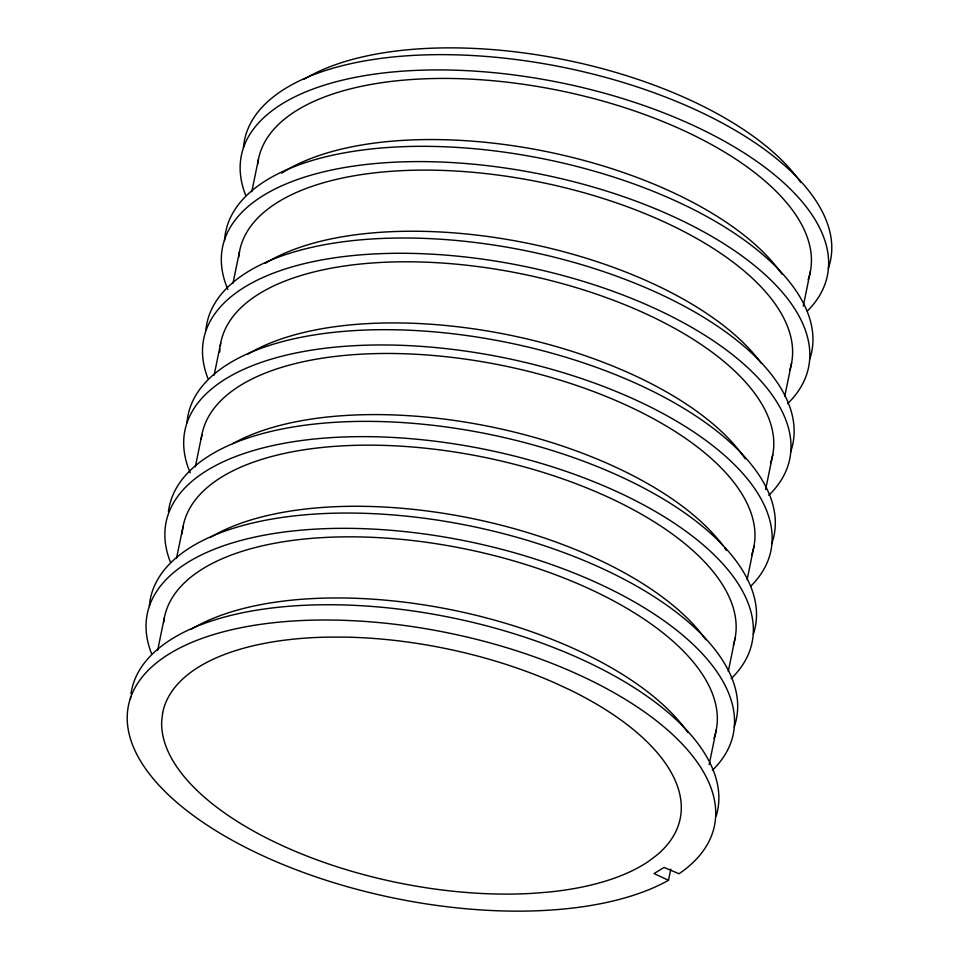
<?xml version="1.0" encoding="UTF-8"?>
<svg xmlns="http://www.w3.org/2000/svg" width="959" height="959" viewBox="0 0 959 959"><rect width="100%" height="100%" fill="white"/><g stroke="black" fill="none" stroke-linecap="round" stroke-linejoin="round"><path stroke-width="1.44" d="M157.684 650.154L164.265 618.135M176.504 558.474L183.073 526.455M195.324 466.793L201.893 434.775M214.145 375.113L220.714 343.094M232.965 283.42L239.534 251.414M251.785 191.74L258.355 159.733M668.519 880.29L654.074 873.577L664 867.427L679.068 873.757A299.1 135.327 11.6 0 0 422.703 628.217A299.1 135.327 11.6 0 0 162.694 789.173A299.1 135.327 11.6 0 0 668.519 880.29L670.797 869.178M709.157 764.575L716.325 729.643M728.277 671.432L735.145 637.963M747.097 579.751L753.966 546.282M765.618 489.522L772.786 454.602M784.738 396.391L791.607 362.922M803.258 306.161L810.427 271.229M304.207 79.165A281.61 127.415 11.6 0 1 306.76 77.655M308.067 76.912A281.61 127.415 11.6 0 1 571.576 61.22A281.61 127.415 11.6 0 1 800.849 182.534M130.448 699.135A299.1 135.327 11.6 0 1 130.664 696.426M130.987 693.741A299.1 135.327 11.6 0 1 454.158 618.219A299.1 135.327 11.6 0 1 716.169 816.061M191.285 629.248A281.61 127.415 11.6 0 1 455.057 610.547A281.61 127.415 11.6 0 1 687.927 732.628M245.636 195.216A299.1 135.327 11.6 0 1 562.106 83.025A299.1 135.327 11.6 0 1 807.406 310.992M257.695 164.133A281.61 127.415 11.6 0 1 562.897 91.273A281.61 127.415 11.6 0 1 808.101 279.836M243.454 147.686A299.1 135.327 11.6 0 1 565.618 67.825A299.1 135.327 11.6 0 1 828.24 268.544M227.846 289.414A299.1 135.327 11.6 0 1 542.015 174.442A299.1 135.327 11.6 0 1 787.615 403.631M238.731 257.3A281.61 127.415 11.6 0 1 540.864 182.294A281.61 127.415 11.6 0 1 789.76 370.102M224.55 240.721A299.1 135.327 11.6 0 1 543.873 158.906A299.1 135.327 11.6 0 1 809.852 358.942M281.682 173.159A281.61 127.415 11.6 0 1 545.539 151.402A281.61 127.415 11.6 0 1 782.029 274.226M207.995 378.577A299.1 135.327 11.6 0 1 525.748 266.65A299.1 135.327 11.6 0 1 768.794 495.312M219.743 351.965A281.61 127.415 11.6 0 1 219.911 348.98M220.246 346.019A281.61 127.415 11.6 0 1 526.863 274.969A281.61 127.415 11.6 0 1 770.461 463.197M205.933 329.704A299.1 135.327 11.6 0 1 529.44 251.486A299.1 135.327 11.6 0 1 790.6 451.917M265.319 263.293A281.61 127.415 11.6 0 1 526.719 243.083A281.61 127.415 11.6 0 1 761.506 363.509M190.206 472.775A299.1 135.327 11.6 0 1 503.091 357.551A299.1 135.327 11.6 0 1 750.945 586.033M201.234 439.174A281.61 127.415 11.6 0 1 506.436 366.314A281.61 127.415 11.6 0 1 751.64 554.877M187.005 422.727A299.1 135.327 11.6 0 1 509.157 342.866A299.1 135.327 11.6 0 1 771.779 543.597M247.746 354.207A281.61 127.415 11.6 0 1 512.717 335.758A281.61 127.415 11.6 0 1 745.215 458.786M170.354 561.938A299.1 135.327 11.6 0 1 488.107 450.011A299.1 135.327 11.6 0 1 731.154 678.672M182.174 533.827A281.61 127.415 11.6 0 1 482.809 457.011A281.61 127.415 11.6 0 1 733.299 645.143M168.448 511.71A299.1 135.327 11.6 0 1 491.799 434.847A299.1 135.327 11.6 0 1 753.402 633.995M232.785 443.645A281.61 127.415 11.6 0 1 492.686 427.187A281.61 127.415 11.6 0 1 722.99 545.683M724.728 548.068A281.61 127.415 11.6 0 1 726.395 550.466M151.534 653.618A299.1 135.327 11.6 0 1 469.287 541.703A299.1 135.327 11.6 0 1 712.333 770.353M163.605 622.535A281.61 127.415 11.6 0 1 468.795 549.675A281.61 127.415 11.6 0 1 713.999 738.238M149.364 606.1A299.1 135.327 11.6 0 1 471.516 526.227A299.1 135.327 11.6 0 1 734.138 726.958M210.105 537.567A281.61 127.415 11.6 0 1 472.667 518.615A281.61 127.415 11.6 0 1 705.908 639.749M162.586 713.28L161.663 721.6A264.121 119.503 11.6 0 0 531.67 893.404L547.817 892.158A264.121 119.503 11.6 0 0 648.943 861.098L657.143 854.865A264.121 119.503 11.6 0 0 570.161 690.024L554.937 682.952A264.121 119.503 11.6 0 0 345.096 637.112L327.954 637.112A264.121 119.503 11.6 0 0 162.586 713.28"/></g></svg>
